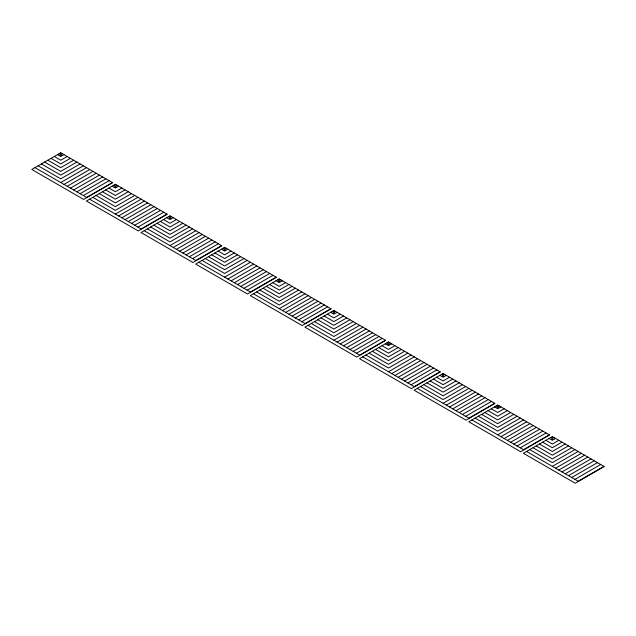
<?xml version="1.0" encoding="UTF-8"?>
<svg xmlns="http://www.w3.org/2000/svg" width="636" height="636" viewBox="0 0 636 636"><rect width="100%" height="100%" fill="white"/><g stroke="black" fill="none" stroke-linecap="round" stroke-linejoin="round"><path stroke-width="0.95" d="M63.966 154.627L60.746 156.488L57.518 154.627M67.193 156.488L60.746 160.208L54.298 156.488M70.413 158.348L60.746 163.929L51.071 158.348M73.641 160.208L60.746 167.658L47.843 160.208M76.861 162.069L60.746 171.378L44.623 162.069M80.088 163.929L60.746 175.099L41.396 163.929M83.316 165.797L60.746 178.827L38.176 165.797M60.762 182.532L86.536 167.658M63.99 184.4L89.763 169.518M67.217 186.261L92.983 171.378M70.437 188.121L96.211 173.238M73.665 189.981L99.431 175.099M76.884 191.841L102.658 176.967M80.112 193.702L105.886 178.827M83.332 195.562L109.106 180.688M112.334 182.548L86.56 197.43L34.972 167.642M118.59 186.157L115.362 188.025L112.143 186.157M121.81 188.025L115.362 191.746L108.915 188.025M125.038 189.886L115.362 195.467L105.687 189.886M128.257 191.746L115.362 199.187L102.468 191.746M131.485 193.606L115.362 202.916L99.24 193.606M134.713 195.467L115.362 206.636L96.02 195.467M137.933 197.327L115.362 210.357L92.792 197.327M115.386 214.07L141.16 199.187M118.606 215.93L144.38 201.056M121.834 217.79L147.608 202.916M125.061 219.651L150.827 204.776M128.281 221.519L154.055 206.636M131.509 223.379L157.275 208.497M134.729 225.239L160.503 210.357M137.956 227.1L163.73 212.217M166.95 214.086L141.176 228.96L89.589 199.179M173.207 217.695L169.987 219.555L166.759 217.695M176.434 219.555L169.987 223.276L163.539 219.555M179.654 221.415L169.987 227.004L160.312 221.415M182.882 223.276L169.987 230.725L157.084 223.276M186.102 225.144L169.987 234.445L153.864 225.144M189.329 227.004L169.987 238.174L150.637 227.004M192.557 228.865L169.987 241.895L147.417 228.865M170.003 245.607L195.777 230.725M173.231 247.468L199.004 232.585M176.458 249.328L202.224 234.445M179.678 251.188L205.452 236.306M182.906 253.049L208.672 238.174M186.125 254.909L211.899 240.034M189.353 256.777L215.119 241.895M192.573 258.637L218.347 243.755M221.574 245.615L195.801 260.498L144.213 230.709M227.831 249.233L224.603 251.093L221.384 249.233M231.051 251.093L224.603 254.813L218.156 251.093M234.279 252.953L224.603 258.534L214.928 252.953M237.498 254.813L224.603 262.263L211.709 254.813M240.726 256.674L224.603 265.983L208.481 256.674M243.946 258.534L224.603 269.704L205.261 258.534M247.173 260.402L224.603 273.432L202.033 260.402M224.627 277.137L250.401 262.263M227.847 278.997L253.621 264.123M231.075 280.866L256.849 265.983M234.302 282.726L260.068 267.843M237.522 284.586L263.296 269.704M240.75 286.446L266.516 271.564M243.97 288.307L269.744 273.432M247.197 290.167L272.971 275.293M276.191 277.153L250.417 292.027L198.829 262.247M282.448 280.762L279.228 282.623L276 280.762M285.675 282.623L279.228 286.351L272.772 282.623M288.895 284.491L279.228 290.072L269.553 284.491M292.123 286.351L279.228 293.792L266.325 286.351M295.343 288.211L279.228 297.521L263.105 288.211M298.57 290.072L279.228 301.241L259.878 290.072M301.798 291.932L279.228 304.962L256.658 291.932M279.244 308.675L305.018 293.792M282.471 310.535L308.245 295.653M285.691 312.395L311.465 297.521M288.919 314.256L314.693 299.381M292.147 316.116L317.913 301.241M295.366 317.984L321.14 303.102M298.594 319.844L324.36 304.962M301.814 321.705L327.588 306.822M330.815 308.683L305.041 323.565L253.454 293.784M337.072 312.3L333.844 314.16L330.617 312.3M340.292 314.16L333.844 317.881L327.397 314.16M343.52 316.02L333.844 321.609L324.169 316.02M346.739 317.881L333.844 325.33L320.949 317.881M349.967 319.741L333.844 329.05L317.722 319.741M353.187 321.609L333.844 332.779L314.502 321.609M356.414 323.47L333.844 336.5L311.274 323.47M333.868 340.212L359.642 325.33M337.088 342.073L362.862 327.19M340.316 343.933L366.09 329.05M343.535 345.793L369.309 330.911M346.763 347.654L372.537 332.779M349.991 349.514L375.757 334.639M353.211 351.374L378.984 336.5M356.438 353.242L382.204 338.36M385.432 340.22L359.658 355.103L308.07 325.314M391.689 343.838L388.469 345.698L385.241 343.838M394.916 345.698L388.469 349.418L382.013 345.698M398.136 347.558L388.469 353.139L378.794 347.558M401.364 349.418L388.469 356.868L375.566 349.418M404.583 351.279L388.469 360.588L372.346 351.279M407.811 353.139L388.469 364.309L369.119 353.139M411.031 354.999L388.469 368.029L365.899 354.999M388.485 371.742L414.259 356.868M391.712 373.602L417.486 358.728M394.932 375.463L420.706 360.588M398.16 377.331L423.934 362.448M401.388 379.191L427.154 364.309M404.607 381.051L430.381 366.169M407.835 382.912L433.601 368.029M411.055 384.772L436.829 369.898M440.048 371.758L414.282 386.632L362.695 356.852M446.313 375.367L443.085 377.228L439.858 375.367M449.533 377.228L443.085 380.956L436.638 377.228M452.76 379.088L443.085 384.677L433.41 379.088M455.98 380.956L443.085 388.397L430.19 380.956M459.208 382.816L443.085 392.118L426.963 382.816M462.428 384.677L443.085 395.846L423.743 384.677M465.655 386.537L443.085 399.567L420.515 386.537M443.109 403.28L468.875 388.397M446.329 405.14L472.103 390.258M449.557 407L475.331 392.118M452.776 408.861L478.55 393.986M456.004 410.721L481.778 395.846M459.232 412.589L484.998 397.707M462.452 414.449L488.225 399.567M465.679 416.31L491.445 401.427M494.673 403.288L468.899 418.17L417.311 388.389M500.93 406.905L497.702 408.765L494.482 406.905M504.157 408.765L497.702 412.486L491.254 408.765M507.377 410.625L497.702 416.214L488.035 410.625M510.605 412.486L497.702 419.935L484.807 412.486M513.824 414.346L497.702 423.656L481.587 414.346M517.052 416.214L497.702 427.376L478.359 416.214M520.272 418.075L497.702 431.105L475.14 418.075M497.726 434.809L523.5 419.935M500.953 436.678L526.727 421.795M504.173 438.538L529.947 423.656M507.401 440.398L533.175 425.516M510.621 442.258L536.394 427.376M513.848 444.119L539.622 429.244M517.076 445.979L542.842 431.105M520.296 447.839L546.07 432.965M549.289 434.825L523.523 449.708L471.936 419.919M555.546 438.435L552.326 440.303L549.099 438.435M558.774 440.303L552.326 444.023L545.879 440.303M562.001 442.163L552.326 447.744L542.651 442.163M565.221 444.023L552.326 451.465L539.431 444.023M568.449 445.884L552.326 455.193L536.204 445.884M571.669 447.744L552.326 458.914L532.984 447.744M574.896 449.604L552.326 462.634L529.756 449.604M552.35 466.347L578.116 451.465M555.57 468.207L581.344 453.333M558.798 470.068L584.571 455.193M562.017 471.928L587.791 457.053M565.245 473.796L591.019 458.914M568.473 475.656L594.239 460.774M571.692 477.517L597.466 462.634M574.92 479.377L600.686 464.495M603.914 466.363L578.14 481.237L526.552 451.457M59.132 153.697L60.174 153.697L60.174 155.295L61.31 155.295L61.31 153.697L62.36 153.697M113.749 185.227L114.79 185.227L114.79 186.825L115.935 186.825L115.935 185.227L116.976 185.227M168.373 216.765L169.415 216.765L169.415 218.363L170.551 218.363L170.551 216.765L171.593 216.765M222.99 248.302L224.031 248.302L224.031 249.9L225.176 249.9L225.176 248.302L226.217 248.302M277.614 279.832L278.655 279.832L278.655 281.43L279.792 281.43L279.792 279.832L280.834 279.832M332.231 311.37L333.272 311.37L333.272 312.968L334.417 312.968L334.417 311.37L335.458 311.37M386.855 342.899L387.896 342.899L387.896 344.505L389.033 344.505L389.033 342.899L390.075 342.899M441.471 374.437L442.513 374.437L442.513 376.035L443.658 376.035L443.658 374.437L444.699 374.437M496.096 405.975L497.137 405.975L497.137 407.573L498.274 407.573L498.274 405.975L499.316 405.975M550.712 437.504L551.754 437.504L551.754 439.102L552.899 439.102L552.899 437.504L553.94 437.504M60.746 152.767L31.8 169.478L83.674 199.426L112.62 182.715L60.746 152.767M115.362 184.297L86.417 201.008L138.298 230.955L167.236 214.245L115.362 184.297M169.987 215.835L141.041 232.545L192.915 262.493L221.861 245.782L169.987 215.835M224.603 247.364L195.657 264.075L247.531 294.031L276.477 277.32L224.603 247.364M279.228 278.902L250.282 295.613L302.156 325.56L331.102 308.85L279.228 278.902M333.844 310.44L304.898 327.15L356.772 357.098L385.718 340.387L333.844 310.44M388.469 341.969L359.523 358.68L411.397 388.636L440.343 371.925L388.469 341.969M443.085 373.507L414.139 390.218L466.013 420.165L494.959 403.455L443.085 373.507M497.702 405.045L468.764 421.755L520.638 451.703L549.583 434.992L497.702 405.045M552.326 436.574L523.38 453.285L575.254 483.233L604.2 466.522L552.326 436.574"/></g></svg>
